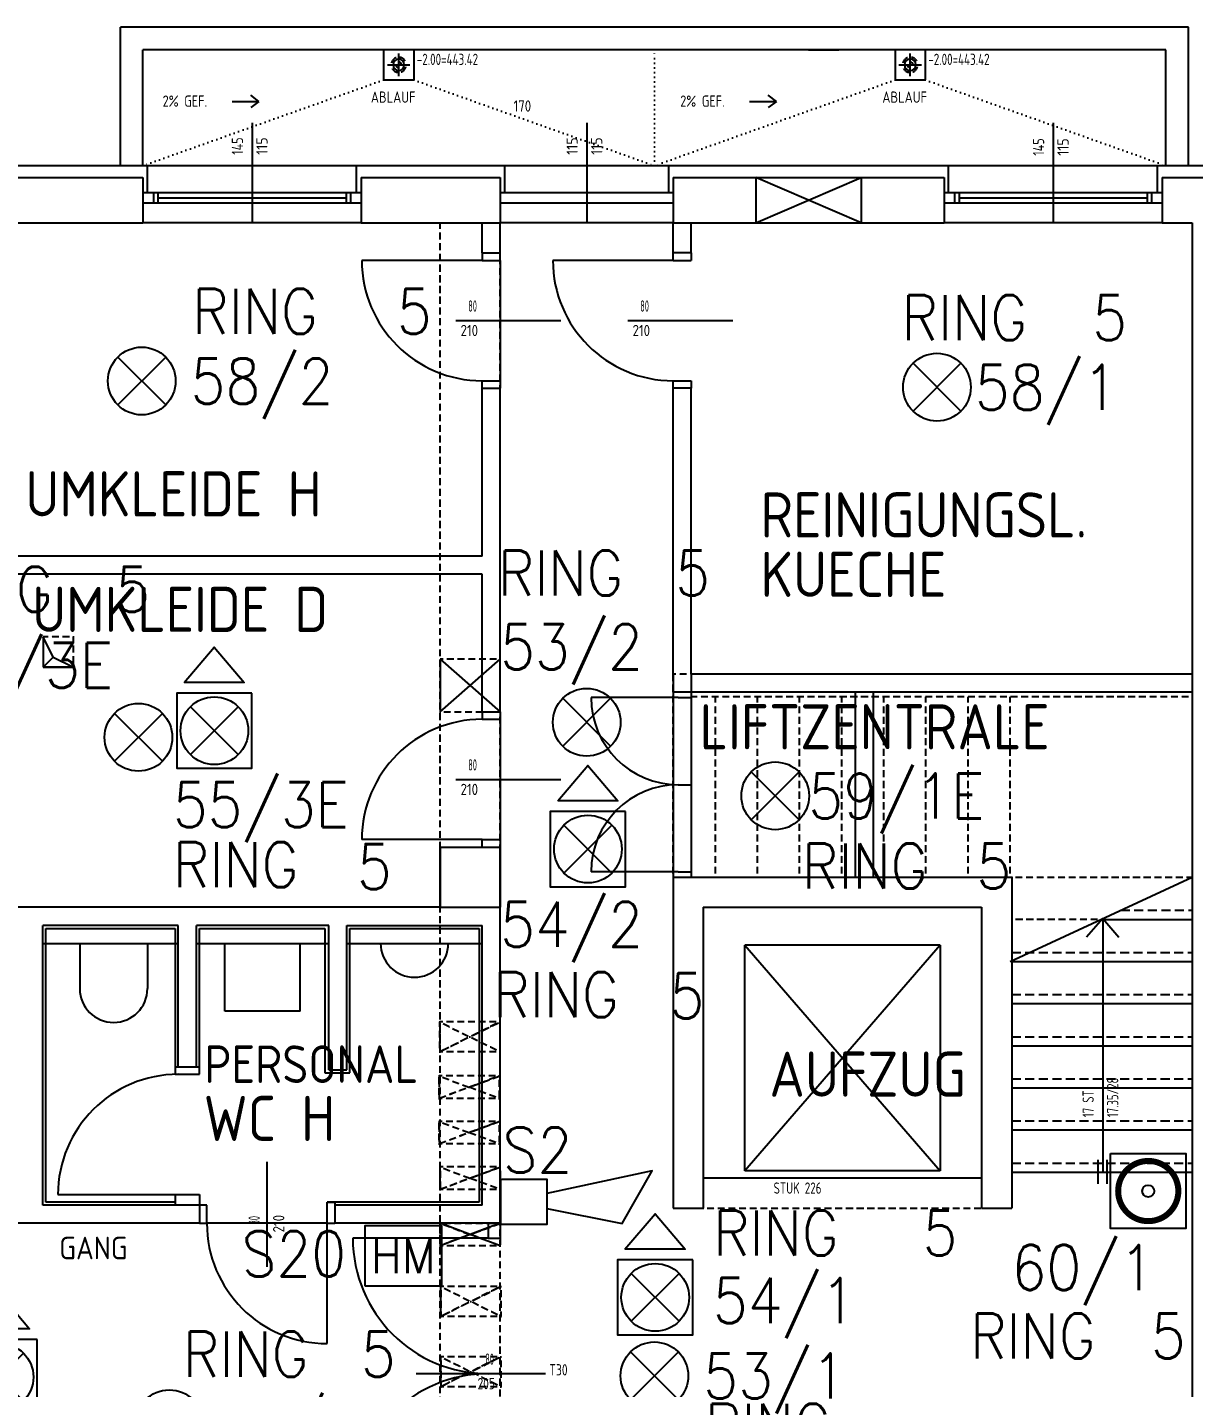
# Model space of a CAD drawing. Extents: x -386 to 10077, y -116 to 3208.
# Drawn here: x 3038 to 3814, y 2071 to 2975 of the extents above; entities that cross this region are included whole.
import ezdxf
from ezdxf.enums import TextEntityAlignment as Align

# ---------------------------------------------------------------- set-up
doc = ezdxf.new("R2010")
doc.units = 0
doc.header["$LTSCALE"] = 60
for name, pattern in [('X1$0$ACHSE', [0.115, 0, -0.04, 0.075, 0]), ('X1$0$PUNKT_1MM', [0.05, 0, -0.05]), ('X1$0$STRICH_2_1MM', [0.15, 0.1, -0.05])]:
    doc.linetypes.add(name, pattern=pattern)
doc.layers.get('0').update_dxf_attribs({"linetype": 'CONTINUOUS'})
doc.layers.add('SECO-BRAND', color=240, linetype='CONTINUOUS')
doc.layers.add('SECO-BRAND_LOOP', color=81, linetype='CONTINUOUS')
doc.styles.add('ROMANS', font='romans.shx', dxfattribs={"width": 0.9})
doc.styles.add('SMALL', font='ISO.SHX', dxfattribs={"height": 12.5})

# ---------------------------------------------------------------- blocks, each defined once
blk = doc.blocks.new('SecoS-magnet')
blk.add_lwpolyline([(-0.2557, -0.2), (0.2557, -0.2), (0.2557, 0.2), (-0.2557, 0.2)], close=True)
at = {"color": 82, "style": 'ROMANS', "width": 0.95}
blk.add_text('HM', height=0.23, dxfattribs=at).set_placement((0, 0), align=Align.MIDDLE_CENTER)
at = {"style": 'ROMANS', "width": 0.9, "flags": 1}
for tag, p in [('PRODUKT_1', (-0.3778, -0.1464)), ('PRODUKT_2', (-0.3778, -0.5964)), ('TECHNIK', (-0.3778, -1.0488)), ('SECOPOS', (-0.3778, -1.5104))]:
    blk.add_attdef(tag, text='', height=0.3, dxfattribs=at).set_placement(p, align=Align.RIGHT)
at = {"color": 81, "style": 'ROMANS', "width": 0.9}
for tag, p in [('MELDERNUMMER', (0.2781, -0.1231)), ('LINE_1', (0.2781, -0.5716)), ('LINE_2', (0.2781, -1.023)), ('ZUSATZTEXT', (0.2781, -1.4681))]:
    blk.add_attdef(tag, p, '', height=0.3, dxfattribs=at)
at = {"layer": 'SECO-BRAND_LOOP', "color": 7, "style": 'ROMANS', "width": 0.8}
for tag, p, flags in [('RING', (0.2781, 0.3253), 9), ('RINGNUMMER', (1.2423, 0.3253), 1)]:
    blk.add_attdef(tag, p, '', height=0.3, dxfattribs=dict(at, flags=flags))
blk = doc.blocks.new('SecoS-sirene')
blk.add_lwpolyline([(0.0438, 0.3066), (0.1438, 0.8066), (-0.2062, 1.0066), (-0.0562, 0.3066)])
blk.add_lwpolyline([(0.1504, 0), (-0.1504, 0), (-0.1504, 0.3057), (0.1504, 0.3057)], close=True)
at = {"style": 'ROMANS', "width": 0.9, "flags": 1}
for tag, p in [('PRODUKT_1', (-0.3444, 0.0224)), ('PRODUKT_2', (-0.3444, -0.4276)), ('TECHNIK', (-0.3444, -0.88)), ('SECOPOS', (-0.3444, -1.3417))]:
    blk.add_attdef(tag, text='', height=0.3, dxfattribs=at).set_placement(p, align=Align.RIGHT)
at = {"color": 81, "style": 'ROMANS', "width": 0.9}
for tag, p in [('MELDERNUMMER', (0.33, 0.0384)), ('LINE_1', (0.33, -0.41)), ('LINE_2', (0.33, -0.8615)), ('ZUSATZTEXT', (0.33, -1.3066))]:
    blk.add_attdef(tag, p, '', height=0.3, dxfattribs=at)
at = {"layer": 'SECO-BRAND_LOOP', "color": 7, "style": 'ROMANS', "width": 0.8}
for tag, p, flags in [('RING', (0.33, 0.4869), 9), ('RINGNUMMER', (1.2942, 0.4869), 1)]:
    blk.add_attdef(tag, p, '', height=0.3, dxfattribs=dict(at, flags=flags))
blk = doc.blocks.new('SecoS-opt')
for p, q in [((0.1591, 0.1591), (-0.1591, -0.1591)), ((-0.1591, 0.1591), (0.1591, -0.1591))]:
    blk.add_line(p, q)
blk.add_circle((0, 0), 0.225)
at = {"style": 'ROMANS', "width": 0.9, "flags": 1}
for tag, p in [('PRODUKT_1', (-0.3444, -0.147)), ('PRODUKT_2', (-0.3444, -0.597)), ('TECHNIK', (-0.3444, -1.0494)), ('SECOPOS', (-0.3444, -1.5111))]:
    blk.add_attdef(tag, text='', height=0.3, dxfattribs=at).set_placement(p, align=Align.RIGHT)
at = {"color": 81, "style": 'ROMANS', "width": 0.9}
for tag, p in [('MELDERNUMMER', (0.33, -0.131)), ('LINE_1', (0.33, -0.9894)), ('LINE_2', (0.33, -1.4409)), ('ZUSATZTEXT', (0.33, -1.886))]:
    blk.add_attdef(tag, p, '', height=0.3, dxfattribs=at)
at = {"layer": 'SECO-BRAND_LOOP', "color": 7, "style": 'ROMANS', "width": 0.8, "flags": 8}
blk.add_attdef('RING', (0.33, -0.5794), '', height=0.3, dxfattribs=at)
at = {"layer": 'SECO-BRAND_LOOP', "color": 7, "style": 'ROMANS', "width": 0.8}
blk.add_attdef('RINGNUMMER', (1.2942, -0.5794), '', height=0.3, dxfattribs=at)
blk = doc.blocks.new('SecoS-opt zwdi')
for p, q in [((0.1591, 0.1591), (-0.1591, -0.1591)), ((-0.1591, 0.1591), (0.1591, -0.1591))]:
    blk.add_line(p, q)
for points in [[(-0.2007, 0.3203), (-0.001, 0.5547), (0.1987, 0.3203)], [(0.25, 0.25), (-0.25, 0.25), (-0.25, -0.25), (0.25, -0.25)]]:
    blk.add_lwpolyline(points, close=True)
blk.add_circle((0, 0), 0.225)
at = {"style": 'ROMANS', "width": 0.9, "flags": 1}
for tag, p in [('PRODUKT_1', (-0.3444, -0.147)), ('PRODUKT_2', (-0.3444, -0.597)), ('TECHNIK', (-0.3444, -1.0494)), ('SECOPOS', (-0.3444, -1.5111))]:
    blk.add_attdef(tag, text='', height=0.3, dxfattribs=at).set_placement(p, align=Align.RIGHT)
at = {"color": 81, "style": 'ROMANS', "width": 0.9}
for tag, p in [('MELDERNUMMER', (0.33, -0.131)), ('LINE_1', (0.33, -0.5794)), ('LINE_2', (0.33, -1.0309)), ('ZUSATZTEXT', (0.33, -1.476))]:
    blk.add_attdef(tag, p, '', height=0.3, dxfattribs=at)
at = {"layer": 'SECO-BRAND_LOOP', "color": 7, "style": 'ROMANS', "width": 0.8, "flags": 8}
blk.add_attdef('RING', (0.33, 0.3174), '', height=0.3, dxfattribs=at)
at = {"layer": 'SECO-BRAND_LOOP', "color": 7, "style": 'ROMANS', "width": 0.8}
blk.add_attdef('RINGNUMMER', (1.2942, 0.3174), '', height=0.3, dxfattribs=at)
blk = doc.blocks.new('SecoS-dkm')
blk.add_lwpolyline([(-0.25, 0.25), (0.25, 0.25), (0.25, -0.25), (-0.25, -0.25)], close=True)
at = {"const_width": 0.4}
for points in [[(-0.02, 0, -1), (0.02, 0, 0.956007)], [(-0.02, 0, 1), (0.02, 0, -0.956007)]]:
    blk.add_lwpolyline(points, format="xyb", dxfattribs=at)
blk.add_circle((0, 0), 0.04)
at = {"style": 'ROMANS', "width": 0.9, "flags": 1}
for tag, p in [('PRODUKT_1', (-0.3444, -0.147)), ('PRODUKT_2', (-0.3444, -0.597)), ('TECHNIK', (-0.3444, -1.0494)), ('SECOPOS', (-0.3444, -1.5111))]:
    blk.add_attdef(tag, text='', height=0.3, dxfattribs=at).set_placement(p, align=Align.RIGHT)
at = {"color": 81, "style": 'ROMANS', "width": 0.9}
for tag, p in [('MELDERNUMMER', (0.33, -0.131)), ('LINE_1', (0.33, -0.5794)), ('LINE_2', (0.33, -1.0309)), ('ZUSATZTEXT', (0.33, -1.476))]:
    blk.add_attdef(tag, p, '', height=0.3, dxfattribs=at)
at = {"layer": 'SECO-BRAND_LOOP', "color": 7, "style": 'ROMANS', "width": 0.8, "flags": 8}
blk.add_attdef('RING', (0.33, 0.3174), '', height=0.3, dxfattribs=at)
at = {"layer": 'SECO-BRAND_LOOP', "color": 7, "style": 'ROMANS', "width": 0.8}
blk.add_attdef('RINGNUMMER', (1.2942, 0.3174), '', height=0.3, dxfattribs=at)

msp = doc.modelspace()

# ---------------------------------------------------------------- linework, layer by layer
at = {"color": 252, "linetype": 'Continuous'}
for p, q in [((3810, 2975), (3100, 2975)), ((3100, 2883), (3100, 2975)), ((3810, 2883), (3810, 2975)), ((3795, 2960), (3115, 2960)), ((3115, 2883), (3115, 2960)), ((3275, 2960), (3275, 2940)), ((3285, 2942.5), (3285, 2957.5)), ((3295, 2960), (3295, 2940)), ((3557.5, 2960), (3577.5, 2960)), ((3615, 2960), (3615, 2940)), ((3625, 2942.5), (3625, 2957.5)), ((3635, 2960), (3635, 2940)), ((3795, 2883), (3795, 2960)), ((3277.5, 2950), (3292.5, 2950)), ((3617.5, 2950), (3632.5, 2950)), ((3275, 2940), (3295, 2940)), ((3615, 2940), (3635, 2940)), ((3174.25, 2925.67), (3192.12, 2925.67)), ((3192.12, 2925.67), (3186.62, 2929.79)), ((3192.12, 2925.67), (3186.62, 2921.54)), ((3518.28, 2925.67), (3536.15, 2925.67)), ((3536.15, 2925.67), (3530.65, 2929.79)), ((3536.15, 2925.67), (3530.65, 2921.54)), ((3187.5, 2911.5), (3187.5, 2845)), ((3410, 2911.5), (3410, 2845)), ((3720, 2911.5), (3720, 2845)), ((1564.5, 2883), (3850.5, 2883)), ((3118, 2865), (3118, 2883)), ((3257, 2865), (3257, 2883)), ((3355.5, 2865), (3355.5, 2883)), ((3464.5, 2865), (3464.5, 2883)), ((3650.5, 2865), (3650.5, 2883)), ((3789.5, 2865), (3789.5, 2883)), ((2781.29, 2875), (3115, 2875)), ((3115, 2875), (3115, 2845)), ((3260, 2875), (3352.5, 2875)), ((3260, 2875), (3260, 2845)), ((3352.5, 2875), (3352.5, 2845)), ((3467.5, 2875), (3647.5, 2875)), ((3467.5, 2875), (3467.5, 2845)), ((3522.51, 2845), (3592.51, 2875)), ((3592.51, 2845), (3522.51, 2875)), ((3522.51, 2875), (3522.51, 2845)), ((3592.51, 2875), (3592.51, 2845)), ((3647.5, 2875), (3647.5, 2845)), ((3792.5, 2875), (3812.5, 2875)), ((3792.5, 2875), (3792.5, 2845)), ((3812.5, 2875), (3842.5, 2875)), ((3260, 2865), (3115, 2865)), ((3260, 2858), (3115, 2858)), ((3122, 2865), (3122, 2858)), ((3125, 2865), (3125, 2858)), ((3125, 2861.5), (3250, 2861.5)), ((3250, 2865), (3250, 2858)), ((3253, 2865), (3253, 2858)), ((3467.5, 2865), (3352.5, 2865)), ((3467.5, 2858), (3352.5, 2858)), ((3792.5, 2865), (3647.5, 2865)), ((3792.5, 2858), (3647.5, 2858)), ((3654.5, 2865), (3654.5, 2858)), ((3657.5, 2865), (3657.5, 2858)), ((3657.5, 2861.5), (3782.5, 2861.5)), ((3782.5, 2865), (3782.5, 2858)), ((3785.5, 2865), (3785.5, 2858)), ((2781.29, 2845), (3115, 2845)), ((3260, 2845), (3115, 2845)), ((3260, 2845), (3352.5, 2845)), ((3340.5, 2825), (3340.5, 2845)), ((3467.5, 2845), (3352.5, 2845)), ((3352.5, 2825), (3352.5, 2845)), ((3467.5, 2845), (3647.5, 2845)), ((3467.5, 2825), (3467.5, 2845)), ((3479.5, 2825), (3479.5, 2845)), ((3792.5, 2845), (3647.5, 2845)), ((3792.5, 2845), (3812.5, 2845)), ((3812.5, 2845), (3812.5, 1532)), ((3340.5, 2825), (3352.5, 2825)), ((3340.5, 2825), (3340.5, 2820)), ((3352.5, 2820), (3352.5, 2825)), ((3467.5, 2820), (3467.5, 2825)), ((3479.5, 2825), (3467.5, 2825)), ((3479.5, 2825), (3479.5, 2820)), ((3340.5, 2820), (3260.5, 2820)), ((3340.5, 2820), (3352.5, 2820)), ((3352.5, 2820), (3352.5, 2740)), ((3467.5, 2820), (3387.5, 2820)), ((3467.5, 2820), (3479.5, 2820)), ((3323.07, 2780), (3392.78, 2780)), ((3437.4, 2780), (3507.12, 2780)), ((3340.5, 2740), (3352.5, 2740)), ((3340.5, 2735), (3340.5, 2740)), ((3340.5, 2735), (3352.5, 2735)), ((3340.5, 2623.5), (3340.5, 2735)), ((3352.5, 2740), (3352.5, 2735)), ((3352.5, 2520), (3352.5, 2735)), ((3467.5, 2735), (3467.5, 2740)), ((3467.5, 2740), (3479.5, 2740)), ((3467.5, 2545), (3467.5, 2735)), ((3479.5, 2735), (3467.5, 2735)), ((3479.5, 2740), (3479.5, 2735)), ((3479.5, 2545), (3479.5, 2735)), ((3340.5, 2623.5), (2946.5, 2623.5)), ((3340.5, 2611.5), (2946.5, 2611.5)), ((3340.5, 2520), (3340.5, 2611.5)), ((3048.75, 2569.7), (3048.75, 2549.7)), ((3055.31, 2556.37), (3048.75, 2569.7)), ((3048.75, 2569.7), (3048.75, 2549.7)), ((3055.31, 2556.37), (3048.75, 2569.7)), ((3048.75, 2569.7), (3048.75, 2549.7)), ((3048.75, 2549.7), (3055.31, 2556.37)), ((3048.75, 2549.7), (3055.31, 2556.37)), ((3048.75, 2549.7), (3055.31, 2556.37)), ((3048.75, 2549.7), (3055.31, 2556.37)), ((3055.31, 2556.37), (3068.75, 2549.7)), ((3055.31, 2556.37), (3068.75, 2549.7)), ((3312.5, 2555), (3352.5, 2520)), ((3312.5, 2520), (3352.5, 2555)), ((3312.5, 2555), (3312.5, 2520)), ((3352.5, 2520), (3352.5, 2555)), ((3068.75, 2549.7), (3048.75, 2549.7)), ((3068.75, 2549.7), (3048.75, 2549.7)), ((3048.75, 2549.7), (3068.75, 2549.7)), ((3467.5, 2545), (3467.5, 2410)), ((3479.5, 2545), (3479.5, 2410)), ((3812.5, 2545), (3479.5, 2545)), ((3467.5, 2533), (3467.5, 2538)), ((3479.5, 2533), (3467.5, 2533)), ((3479.5, 2538), (3479.5, 2533)), ((3812.5, 2533), (3479.5, 2533)), ((3588.59, 2410), (3588.59, 2533)), ((3600.59, 2410), (3600.59, 2533)), ((3470.82, 2529.38), (3412.94, 2529.38)), ((3470.82, 2529.38), (3479.5, 2529.38)), ((3340.5, 2520), (3352.5, 2520)), ((3340.5, 2520), (3340.5, 2515)), ((3340.5, 2515), (3352.5, 2515)), ((3352.5, 2520), (3352.5, 2515)), ((3352.5, 2515), (3352.5, 2435)), ((3323.07, 2475), (3392.78, 2475)), ((3470.82, 2471.5), (3479.5, 2471.5)), ((3467.5, 2448), (3467.5, 2453)), ((3479.5, 2453), (3479.5, 2448)), ((3340.5, 2435), (3260.5, 2435)), ((3340.5, 2435), (3352.5, 2435)), ((3340.5, 2430), (3340.5, 2435)), ((3352.5, 2435), (3352.5, 2430)), ((3312.5, 2430), (3352.5, 2430)), ((3312.5, 2430), (3352.5, 2430)), ((3312.5, 2430), (3312.5, 2390)), ((3312.5, 2390), (3312.5, 2430)), ((3340.5, 2430), (3352.5, 2430)), ((3352.5, 2180), (3352.5, 2430)), ((3352.5, 2430), (3352.5, 2390)), ((3352.5, 2390), (3352.5, 2430)), ((3470.82, 2413.62), (3412.94, 2413.62)), ((3467.5, 2410), (3692.5, 2410)), ((3467.5, 2410), (3467.5, 2190)), ((3470.82, 2413.62), (3479.5, 2413.62)), ((3470.82, 2410), (3479.5, 2410)), ((3691.5, 2354), (3812.5, 2410)), ((3692.5, 2410), (3692.5, 2190)), ((3312.5, 2390), (2946.5, 2390)), ((3312.5, 2390), (3352.5, 2390)), ((3312.5, 2390), (3352.5, 2390)), ((3487.5, 2390), (3487.5, 2190)), ((3487.5, 2390), (3672.5, 2390)), ((3672.5, 2390), (3672.5, 2190)), ((3753, 2382.46), (3742.23, 2370.21)), ((3752, 2382), (3812.5, 2382)), ((3753, 2382.46), (3753, 2214)), ((3753, 2382.46), (3763.77, 2370.21)), ((3048.5, 2192), (3048.5, 2378)), ((3138.5, 2378), (3048.5, 2378)), ((3050.5, 2194), (3050.5, 2376)), ((3050.5, 2376), (3136.5, 2376)), ((3136.5, 2376), (3136.5, 2279)), ((3138.5, 2284), (3138.5, 2378)), ((3238.5, 2378), (3150.5, 2378)), ((3150.5, 2284), (3150.5, 2378)), ((3152.5, 2376), (3236, 2376)), ((3152.5, 2279), (3152.5, 2376)), ((3236, 2376), (3236, 2280)), ((3238.5, 2282), (3238.5, 2378)), ((3250.5, 2282), (3250.5, 2378)), ((3250.5, 2378), (3340.5, 2378)), ((3252.5, 2280), (3252.5, 2376)), ((3252.5, 2376), (3338.5, 2376)), ((3338.5, 2376), (3338.5, 2194)), ((3340.5, 2192), (3340.5, 2378)), ((3048.5, 2366), (3138.5, 2366)), ((3072.99, 2366), (3072.99, 2336)), ((3117.99, 2366), (3117.99, 2336)), ((3150.5, 2366), (3238.5, 2366)), ((3169.5, 2321), (3169.5, 2366)), ((3219.5, 2321), (3219.5, 2366)), ((3250.5, 2366), (3340.5, 2366)), ((3515, 2214.94), (3515, 2364.94)), ((3515, 2364.94), (3645, 2214.94)), ((3645, 2364.94), (3515, 2214.94)), ((3645, 2364.94), (3515, 2364.94)), ((3645, 2364.94), (3645, 2214.94)), ((3692.5, 2354), (3812.5, 2354)), ((3692.5, 2354), (3812.5, 2354)), ((3692.5, 2326), (3812.5, 2326)), ((3219.5, 2321), (3169.5, 2321)), ((3692.5, 2298), (3812.5, 2298)), ((3136.5, 2284), (3136.5, 2279)), ((3136.5, 2284), (3152.5, 2284)), ((3138.5, 2284), (3150.5, 2284)), ((3236, 2280), (3252.5, 2280)), ((3238.5, 2282), (3250.5, 2282)), ((3136.5, 2279), (3152.5, 2279)), ((3692.5, 2270), (3812.5, 2270)), ((3692.5, 2242), (3812.5, 2242)), ((3197.5, 2151.14), (3197.5, 2220.86)), ((3750, 2206.23), (3750, 2222.08)), ((3756, 2206.23), (3756, 2222.08)), ((3672.5, 2210), (3487.5, 2210)), ((3645, 2214.94), (3515, 2214.94)), ((3692.5, 2214), (3812.5, 2214)), ((3058.5, 2199), (3138.5, 2199)), ((3136.5, 2199), (3136.5, 2192)), ((3136.5, 2199), (3152.5, 2199)), ((3152.5, 2199), (3152.5, 2192)), ((3152.5, 2192), (3048.5, 2192)), ((3136.5, 2194), (3050.5, 2194)), ((3152.5, 2192), (3152.5, 2180)), ((3157.5, 2192), (3152.5, 2192)), ((3157.5, 2180), (3157.5, 2192)), ((3237.5, 2180), (3237.5, 2194)), ((3338.5, 2194), (3237.5, 2194)), ((3237.5, 2194), (3242.5, 2194)), ((3242.5, 2194), (3242.5, 2180)), ((3242.5, 2192), (3242.5, 2180)), ((3340.5, 2192), (3242.5, 2192)), ((3467.5, 2190), (3487.5, 2190)), ((3672.5, 2190), (3692.5, 2190)), ((3152.5, 2180), (2932.5, 2180)), ((3152.5, 2180), (3157.5, 2180)), ((3237.5, 2180), (3157.5, 2180)), ((3237.5, 2180), (3242.5, 2180)), ((3237.5, 2100), (3237.5, 2180)), ((3340.5, 2180), (3242.5, 2180)), ((3352.5, 2165), (3312.5, 2180)), ((3352.5, 2180), (3312.5, 2165)), ((3352.5, 2180), (3340.5, 2180)), ((3344.5, 2180), (3344.5, 2170)), ((3352.5, 2180), (3352.5, 2170)), ((3344.5, 2170), (3254.5, 2170)), ((3344.5, 2170), (3352.5, 2170)), ((3382.5, 2080), (3296.55, 2080))]:
    msp.add_line(p, q, dxfattribs=at)
at = {"color": 252, "linetype": 'X1$0$PUNKT_1MM'}
for p, q in [((3455, 2883), (3455, 2960)), ((3275, 2940), (3115, 2883)), ((3295, 2940), (3455, 2883)), ((3615, 2940), (3455, 2883)), ((3635, 2940), (3795, 2883))]:
    msp.add_line(p, q, dxfattribs=at)
at = {"color": 252, "linetype": 'X1$0$ACHSE'}
for p, q in [((3312.5, 1532), (3312.5, 2845)), ((3352.5, 1537), (3352.5, 2845)), ((3068.75, 2569.7), (3048.75, 2569.7)), ((3068.75, 2549.7), (3068.75, 2569.7)), ((3352.5, 2555), (3312.5, 2555)), ((3812.5, 2545), (3467.5, 2545)), ((3467.5, 2410), (3467.5, 2545)), ((3467.5, 2530), (3467.5, 2410)), ((3812.5, 2530), (3479.5, 2530)), ((3495.5, 2410), (3495.5, 2530)), ((3523.5, 2410), (3523.5, 2530)), ((3551.5, 2410), (3551.5, 2530)), ((3579.5, 2410), (3579.5, 2530)), ((3607.5, 2410), (3607.5, 2530)), ((3635.5, 2410), (3635.5, 2530)), ((3663.5, 2410), (3663.5, 2530)), ((3691.5, 2410), (3691.5, 2530)), ((3312.5, 2520), (3352.5, 2520)), ((3692.5, 2410), (3812.5, 2410)), ((3752, 2382), (3692.5, 2382)), ((3352.29, 2313.84), (3312.29, 2293.84)), ((3352.29, 2313.84), (3312.29, 2313.84)), ((3312.29, 2293.84), (3312.29, 2313.84)), ((3312.29, 2313.84), (3332.29, 2303.84)), ((3312.29, 2313.84), (3312.29, 2293.84)), ((3332.29, 2303.84), (3352.29, 2313.84)), ((3352.29, 2313.84), (3352.29, 2293.84)), ((3352.29, 2313.84), (3352.29, 2293.84)), ((3332.29, 2303.84), (3312.29, 2293.84)), ((3352.29, 2293.84), (3332.29, 2303.84)), ((3352.29, 2293.84), (3312.29, 2293.84)), ((3311.89, 2262.91), (3311.89, 2277.91)), ((3351.89, 2277.91), (3311.89, 2262.91)), ((3311.89, 2277.91), (3311.89, 2262.91)), ((3351.89, 2277.91), (3311.89, 2277.91)), ((3311.89, 2277.91), (3331.89, 2270.41)), ((3331.89, 2270.41), (3311.89, 2262.91)), ((3331.89, 2270.41), (3351.89, 2277.91)), ((3351.89, 2262.91), (3331.89, 2270.41)), ((3351.89, 2277.91), (3351.89, 2262.91)), ((3351.89, 2277.91), (3351.89, 2262.91)), ((3351.89, 2262.91), (3311.89, 2262.91)), ((3351.89, 2247.73), (3311.89, 2232.73)), ((3351.89, 2247.73), (3311.89, 2247.73)), ((3311.89, 2232.73), (3311.89, 2247.73)), ((3311.89, 2247.73), (3331.89, 2240.23)), ((3311.89, 2247.73), (3311.89, 2232.73)), ((3331.89, 2240.23), (3351.89, 2247.73)), ((3351.89, 2247.73), (3351.89, 2232.73)), ((3351.89, 2247.73), (3351.89, 2232.73)), ((3331.89, 2240.23), (3311.89, 2232.73)), ((3351.89, 2232.73), (3331.89, 2240.23)), ((3351.89, 2232.73), (3311.89, 2232.73)), ((3352.5, 2217.4), (3312.5, 2202.4)), ((3352.5, 2217.4), (3312.5, 2217.4)), ((3312.5, 2202.4), (3312.5, 2217.4)), ((3312.5, 2217.4), (3332.5, 2209.9)), ((3312.5, 2217.4), (3312.5, 2202.4)), ((3332.5, 2209.9), (3352.5, 2217.4)), ((3352.5, 2217.4), (3352.5, 2202.4)), ((3352.5, 2217.4), (3352.5, 2202.4)), ((3332.5, 2209.9), (3312.5, 2202.4)), ((3352.5, 2202.4), (3332.5, 2209.9)), ((3352.5, 2202.4), (3312.5, 2202.4)), ((3487.5, 2190), (3672.5, 2190)), ((3312.5, 2180), (3352.5, 2180)), ((3352.5, 2180), (3312.5, 2165)), ((3352.5, 2180), (3312.5, 2180)), ((3312.5, 2165), (3312.5, 2180)), ((3312.5, 2165), (3312.5, 2180)), ((3312.5, 2180), (3332.5, 2172.5)), ((3312.5, 2180), (3312.5, 2165)), ((3332.5, 2172.5), (3352.5, 2180)), ((3352.5, 2180), (3352.5, 2165)), ((3352.5, 2180), (3352.5, 2165)), ((3352.5, 2180), (3352.5, 2165)), ((3332.5, 2172.5), (3312.5, 2165)), ((3352.5, 2165), (3332.5, 2172.5)), ((3352.5, 2165), (3312.5, 2165)), ((3352.5, 2165), (3312.5, 2165)), ((3352.94, 2137.97), (3312.94, 2117.97)), ((3352.94, 2137.97), (3312.94, 2137.97)), ((3312.94, 2117.97), (3312.94, 2137.97)), ((3312.94, 2137.97), (3332.94, 2127.97)), ((3312.94, 2137.97), (3312.94, 2117.97)), ((3332.94, 2127.97), (3352.94, 2137.97)), ((3352.94, 2137.97), (3352.94, 2117.97)), ((3352.94, 2137.97), (3352.94, 2117.97)), ((3332.94, 2127.97), (3312.94, 2117.97)), ((3352.94, 2117.97), (3332.94, 2127.97)), ((3352.94, 2117.97), (3312.94, 2117.97)), ((3352.94, 2091.26), (3312.94, 2071.26)), ((3352.94, 2091.26), (3312.94, 2091.26)), ((3312.94, 2071.26), (3312.94, 2091.26)), ((3312.94, 2091.26), (3332.94, 2081.26)), ((3312.94, 2091.26), (3312.94, 2071.26)), ((3332.94, 2081.26), (3352.94, 2091.26)), ((3352.94, 2091.26), (3352.94, 2071.26)), ((3352.94, 2091.26), (3352.94, 2071.26)), ((3332.94, 2081.26), (3312.94, 2071.26)), ((3352.94, 2071.26), (3332.94, 2081.26)), ((3352.94, 2071.26), (3312.94, 2071.26))]:
    msp.add_line(p, q, dxfattribs=at)
at = {"color": 252, "linetype": 'X1$0$STRICH_2_1MM'}
for p, q in [((3764.96, 2388), (3812.5, 2388)), ((3692.5, 2360), (3812.5, 2360)), ((3692.5, 2332), (3812.5, 2332)), ((3692.5, 2304), (3812.5, 2304)), ((3692.5, 2276), (3812.5, 2276)), ((3692.5, 2248), (3812.5, 2248)), ((3692.5, 2220), (3812.5, 2220))]:
    msp.add_line(p, q, dxfattribs=at)
at = {"color": 252, "linetype": 'X1$0$ACHSE'}
for centre, start, end in [((3285, 2950), 0, 180), ((3285, 2950), 180, 0), ((3625, 2950), 0, 180), ((3625, 2950), 180, 0)]:
    msp.add_arc(centre, 5, start, end, dxfattribs=at)
at = {"color": 252, "linetype": 'Continuous'}
for centre, radius, start, end in [((3285, 2950), 3.75, 0, 180), ((3285, 2950), 3.75, 180, 0), ((3285, 2950), 1.88, 180, 270), ((3285, 2950), 1.88, 360, 90), ((3625, 2950), 3.75, 0, 180), ((3625, 2950), 3.75, 180, 0), ((3625, 2950), 1.87, 180, 270), ((3625, 2950), 1.87, 360, 90), ((3340.5, 2820), 80, 180, 270), ((3467.5, 2820), 80, 180, 270), ((3470.82, 2529.38), 57.88, 180, 270), ((3340.5, 2435), 80, 90, 180), ((3470.82, 2413.62), 57.88, 90, 180), ((3295.5, 2366), 22.5, 180, 0), ((3095.49, 2336), 22.5, 180, 0), ((3138.5, 2199), 80, 90, 180), ((3237.5, 2180), 80, 180, 270), ((3344.5, 2170), 90, 180, 270), ((3344.5, 1990), 90, 90, 180)]:
    msp.add_arc(centre, radius, start, end, dxfattribs=at)

# ---------------------------------------------------------------- block references
at = {"layer": 'SECO-BRAND'}
ref = msp.add_blockref('SecoS-opt', (3114.23, 2739.84), dxfattribs=dict(at, xscale=100, yscale=100, zscale=100))
ref.add_attrib('MELDERNUMMER', '58/2', (3146.71, 2724.77), dxfattribs={"layer": '0', "color": 81, "height": 30, "style": 'ROMANS', "width": 0.9})
ref.add_attrib('RINGNUMMER', '5', (3283.83, 2771.1), dxfattribs={"layer": 'SECO-BRAND_LOOP', "color": 7, "height": 30, "style": 'ROMANS', "width": 0.9})
ref.add_attrib('RING', 'RING', (3147.82, 2771.1), dxfattribs={"layer": 'SECO-BRAND_LOOP', "color": 7, "height": 30, "style": 'ROMANS', "width": 0.9, "flags": 8})
ref = msp.add_blockref('SecoS-opt', (3642.82, 2735.73, 280), dxfattribs=dict(at, xscale=100, yscale=100, zscale=100))
ref.add_attrib('MELDERNUMMER', '58/1', (3668.06, 2720.66, -27720), dxfattribs={"layer": '0', "color": 81, "height": 30, "style": 'ROMANS', "width": 0.9})
ref.add_attrib('RINGNUMMER', '5', (3746.06, 2766.99, -27720), dxfattribs={"layer": 'SECO-BRAND_LOOP', "color": 7, "height": 30, "style": 'ROMANS', "width": 0.9})
ref.add_attrib('RING', 'RING', (3619.31, 2766.99, -27720), dxfattribs={"layer": 'SECO-BRAND_LOOP', "color": 7, "height": 30, "style": 'ROMANS', "width": 0.9, "flags": 8})
ref = msp.add_blockref('SecoS-opt', (3410, 2513, 280), dxfattribs=dict(at, xscale=100, yscale=100, zscale=100))
ref.add_attrib('MELDERNUMMER', '53/2', (3352.46, 2548.16, -27720), dxfattribs={"layer": '0', "color": 81, "height": 30, "style": 'ROMANS', "width": 0.9})
ref.add_attrib('RINGNUMMER', '5', (3468.91, 2597.16, -27720), dxfattribs={"layer": 'SECO-BRAND_LOOP', "color": 7, "height": 30, "style": 'ROMANS', "width": 0.9})
ref.add_attrib('RING', 'RING', (3350.93, 2597.16, -27720), dxfattribs={"layer": 'SECO-BRAND_LOOP', "color": 7, "height": 30, "style": 'ROMANS', "width": 0.9, "flags": 8})
ref = msp.add_blockref('SecoS-opt', (3112.04, 2503.02), dxfattribs=dict(at, xscale=100, yscale=100, zscale=100))
ref.add_attrib('MELDERNUMMER', '58/3E', (2978.22, 2535.91), dxfattribs={"layer": '0', "color": 81, "height": 30, "style": 'ROMANS', "width": 0.9})
ref.add_attrib('RINGNUMMER', '5', (3096.68, 2586.34), dxfattribs={"layer": 'SECO-BRAND_LOOP', "color": 7, "height": 30, "style": 'ROMANS', "width": 0.9})
ref.add_attrib('RING', 'RING', (2971.64, 2586.34), dxfattribs={"layer": 'SECO-BRAND_LOOP', "color": 7, "height": 30, "style": 'ROMANS', "width": 0.9, "flags": 8})
ref = msp.add_blockref('SecoS-opt zwdi', (3162.49, 2507.4), dxfattribs=dict(at, xscale=100, yscale=100, zscale=100))
ref.add_attrib('MELDERNUMMER', '55/3E', (3134.93, 2443.27), dxfattribs={"layer": '0', "color": 81, "height": 30, "style": 'ROMANS', "width": 0.9})
ref.add_attrib('RINGNUMMER', '5', (3257.34, 2402.05), dxfattribs={"layer": 'SECO-BRAND_LOOP', "color": 7, "height": 30, "style": 'ROMANS', "width": 0.9})
ref.add_attrib('RING', 'RING', (3134.93, 2403.34), dxfattribs={"layer": 'SECO-BRAND_LOOP', "color": 7, "height": 30, "style": 'ROMANS', "width": 0.9, "flags": 8})
ref = msp.add_blockref('SecoS-opt zwdi', (3410.77, 2428.71, 280), dxfattribs=dict(at, xscale=100, yscale=100, zscale=100))
ref.add_attrib('MELDERNUMMER', '54/2', (3352.46, 2363.63, -27720), dxfattribs={"layer": '0', "color": 81, "height": 30, "style": 'ROMANS', "width": 0.9})
ref.add_attrib('RINGNUMMER', '5', (3465.08, 2316.15, -27720), dxfattribs={"layer": 'SECO-BRAND_LOOP', "color": 7, "height": 30, "style": 'ROMANS', "width": 0.9})
ref.add_attrib('RING', 'RING', (3347.87, 2316.92, -27720), dxfattribs={"layer": 'SECO-BRAND_LOOP', "color": 7, "height": 30, "style": 'ROMANS', "width": 0.9, "flags": 8})
ref = msp.add_blockref('SecoS-opt', (3535.27, 2464.1, 280), dxfattribs=dict(at, xscale=100, yscale=100, zscale=100))
ref.add_attrib('MELDERNUMMER', '59/1E', (3557.33, 2449.02, -27720), dxfattribs={"layer": '0', "color": 81, "height": 30, "style": 'ROMANS', "width": 0.9})
ref.add_attrib('RINGNUMMER', '5', (3669.03, 2402.47, -27720), dxfattribs={"layer": 'SECO-BRAND_LOOP', "color": 7, "height": 30, "style": 'ROMANS', "width": 0.9})
ref.add_attrib('RING', 'RING', (3553.04, 2402.47, -27720), dxfattribs={"layer": 'SECO-BRAND_LOOP', "color": 7, "height": 30, "style": 'ROMANS', "width": 0.9, "flags": 8})
ref = msp.add_blockref('SecoS-sirene', (3352.81, 2194.21), dxfattribs=dict(at, xscale=100, yscale=100, zscale=100, rotation=270))
ref.add_attrib('MELDERNUMMER', 'S2', (3354.15, 2213.69), dxfattribs={"layer": '0', "color": 81, "height": 30, "style": 'ROMANS', "width": 0.9})
ref = msp.add_blockref('SecoS-dkm', (3783.25, 2201.4, 140), dxfattribs=dict(at, xscale=100, yscale=100, zscale=100))
ref.add_attrib('MELDERNUMMER', '60/1', (3692.43, 2135.6, -13860), dxfattribs={"layer": '0', "color": 81, "height": 30, "style": 'ROMANS', "width": 0.9})
ref.add_attrib('RINGNUMMER', '5', (3785.05, 2090.12, -13860), dxfattribs={"layer": 'SECO-BRAND_LOOP', "color": 7, "height": 30, "style": 'ROMANS', "width": 0.9})
ref.add_attrib('RING', 'RING', (3664.8, 2090.12, -13860), dxfattribs={"layer": 'SECO-BRAND_LOOP', "color": 7, "height": 30, "style": 'ROMANS', "width": 0.9, "flags": 8})
ref = msp.add_blockref('SecoS-opt zwdi', (3455.5, 2130.72, 280), dxfattribs=dict(at, xscale=100, yscale=100, zscale=100))
ref.add_attrib('MELDERNUMMER', '54/1', (3493.89, 2113.66, -27720), dxfattribs={"layer": '0', "color": 81, "height": 30, "style": 'ROMANS', "width": 0.9})
ref.add_attrib('RINGNUMMER', '5', (3633.35, 2158.56, -27720), dxfattribs={"layer": 'SECO-BRAND_LOOP', "color": 7, "height": 30, "style": 'ROMANS', "width": 0.9})
ref.add_attrib('RING', 'RING', (3493.97, 2158.56, -27720), dxfattribs={"layer": 'SECO-BRAND_LOOP', "color": 7, "height": 30, "style": 'ROMANS', "width": 0.9, "flags": 8})
ref = msp.add_blockref('SecoS-magnet', (3288.09, 2158.35), dxfattribs=dict(at, xscale=100, yscale=100, zscale=100))
ref.add_attrib('MELDERNUMMER', 'S20', (3180.57, 2144.68), dxfattribs={"layer": '0', "color": 81, "height": 30, "style": 'ROMANS', "width": 0.9})
ref = msp.add_blockref('SecoS-opt zwdi', (3019.66, 2077.73, 280), dxfattribs=dict(at, xscale=100, yscale=100, zscale=100))
ref.add_attrib('MELDERNUMMER', '55/1', (2875.39, 2065.07, -27720), dxfattribs={"layer": '0', "color": 81, "height": 30, "style": 'ROMANS', "width": 0.9})
ref.add_attrib('RINGNUMMER', '5', (2999.44, 2015.28, -27720), dxfattribs={"layer": 'SECO-BRAND_LOOP', "color": 7, "height": 30, "style": 'ROMANS', "width": 0.9})
ref.add_attrib('RING', 'RING', (2876.33, 2016.21, -27720), dxfattribs={"layer": 'SECO-BRAND_LOOP', "color": 7, "height": 30, "style": 'ROMANS', "width": 0.9, "flags": 8})
ref = msp.add_blockref('SecoS-opt', (3132.55, 2046.72), dxfattribs=dict(at, xscale=100, yscale=100, zscale=100))
ref.add_attrib('MELDERNUMMER', '56/2E', (3165.03, 2031.65), dxfattribs={"layer": '0', "color": 81, "height": 30, "style": 'ROMANS', "width": 0.9})
ref.add_attrib('RINGNUMMER', '5', (3259.92, 2077.98), dxfattribs={"layer": 'SECO-BRAND_LOOP', "color": 7, "height": 30, "style": 'ROMANS', "width": 0.9})
ref.add_attrib('RING', 'RING', (3141.6, 2077.98), dxfattribs={"layer": 'SECO-BRAND_LOOP', "color": 7, "height": 30, "style": 'ROMANS', "width": 0.9, "flags": 8})
ref = msp.add_blockref('SecoS-opt', (3455.02, 2078.57, 280), dxfattribs=dict(at, xscale=100, yscale=100, zscale=100))
ref.add_attrib('MELDERNUMMER', '53/1', (3487.5, 2063.5, -27720), dxfattribs={"layer": '0', "color": 81, "height": 30, "style": 'ROMANS', "width": 0.9})
ref.add_attrib('RINGNUMMER', '5', (3624.61, 2030.02, -27720), dxfattribs={"layer": 'SECO-BRAND_LOOP', "color": 7, "height": 30, "style": 'ROMANS', "width": 0.9})
ref.add_attrib('RING', 'RING', (3488.61, 2030.02, -27720), dxfattribs={"layer": 'SECO-BRAND_LOOP', "color": 7, "height": 30, "style": 'ROMANS', "width": 0.9, "flags": 8})

# ---------------------------------------------------------------- texts
at = {"color": 252, "style": 'SMALL'}
for s, width, p in [('-2.00=443.42', 0.790784, (3297.06, 2949.89)), ('-2.00=443.42', 0.790784, (3637.06, 2949.89)), ('170', 0.925715, (3361.32, 2918.87))]:
    msp.add_text(s, height=7.5, dxfattribs=dict(at, width=width)).set_placement(p)
for s, height, width, p in [('ABLAUF', 7.5, 0.890476, (3266.5, 2932.29)), ('ABLAUF', 7.5, 0.890476, (3606.5, 2932.29)), ('2% GEF.', 7.5, 0.875188, (3128.1, 2929.63)), ('2% GEF.', 7.5, 0.875188, (3472.13, 2929.63)), ('  80', 7.5, 0.596273, (3326.12, 2793.43)), ('  80', 7.5, 0.596273, (3440.46, 2793.43)), ('210', 7.5, 0.925715, (3326.12, 2777.14)), ('210', 7.5, 0.925715, (3440.46, 2777.14)), ('UMKLEIDE H', 30, 0.974026, (3036.83, 2679.81)), ('REINIGUNGSL.', 30, 0.974026, (3525.51, 2665.85)), ('KUECHE', 30, 0.974026, (3525.51, 2626.3)), ('UMKLEIDE D', 30, 0.974026, (3041.33, 2603.04)), ('LIFTZENTRALE', 30, 0.974026, (3485, 2525)), ('  80', 7.5, 0.596273, (3326.12, 2488.43)), ('210', 7.5, 0.925715, (3326.12, 2472.14)), ('PERSONAL', 25, 0.974026, (3155.86, 2298.22)), ('AUFZUG', 30, 0.974026, (3531.39, 2294.09)), ('WC H', 30, 0.974026, (3155.33, 2264.71)), ('STUK 226', 7.5, 0.789286, (3534.2, 2207.14)), ('GANG', 15, 0.974026, (3059.4, 2171.03)), ('  80', 7.5, 0.596273, (3337.42, 2093.43)), ('T30', 7.5, 0.826891, (3385.16, 2086.32)), ('205', 7.5, 0.816807, (3337.42, 2077.14))]:
    msp.add_text(s, height=height, dxfattribs=dict(at, width=width)).set_placement(p, align=Align.TOP_LEFT)
for s, width, p in [('145', 0.867857, (3174.07, 2890.2)), ('115', 0.991837, (3190.36, 2890.2)), ('115', 0.991837, (3396.57, 2890.2)), ('115', 0.991837, (3412.86, 2890.2)), ('145', 0.867857, (3706.57, 2889.59)), ('115', 0.991837, (3722.86, 2889.59)), ('17.35/28', 0.767347, (3755.86, 2250.5)), ('17 ST', 0.777551, (3739.57, 2250.5)), ('  80', 0.596273, (3185.2, 2173.91)), ('210', 0.925715, (3201.49, 2173.91))]:
    msp.add_text(s, height=7.5, rotation=90, dxfattribs=dict(at, width=width)).set_placement(p, align=Align.TOP_LEFT)

doc.saveas('drawing.dxf')
